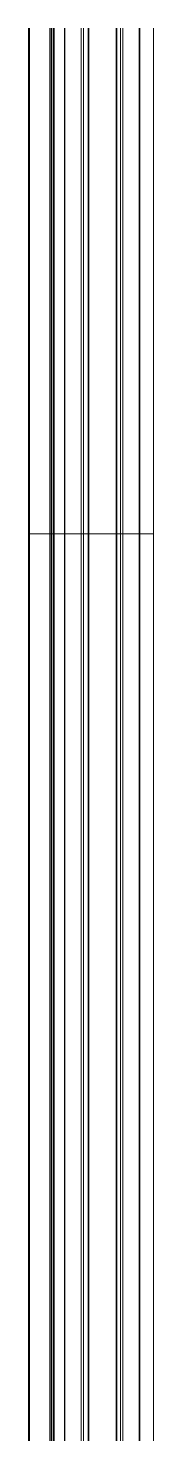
# Model space of a CAD drawing. Header units: millimetres. Extents: x -13874 to 5569, y -3136 to 4764.
# Drawn here: x 4182 to 4237, y -2521 to -1907 of the extents above; entities that cross this region are included whole.
import ezdxf

# ---------------------------------------------------------------- set-up
doc = ezdxf.new("R2010")
doc.units = ezdxf.units.MM

msp = doc.modelspace()

# ---------------------------------------------------------------- linework, layer by layer
at = {"color": 7, "linetype": 'Continuous', "lineweight": 15}
for p, q in [((4181.86, -1906.8, 20.9), (4181.86, -2127.84, 6.59)), ((4182.36, -1906.8, 20.9), (4182.36, -2127.84, 6.59)), ((4191.36, -1906.8, 20.9), (4191.36, -2127.84, 6.59)), ((4191.86, -1906.8, 20.9), (4191.86, -2127.84, 6.59)), ((4192.16, -1906.8, 20.9), (4192.16, -2127.84, 6.59)), ((4192.94, -1906.8, 20.9), (4192.94, -2127.84, 6.59)), ((4193.15, -1906.8, 20.9), (4193.15, -2127.84, 6.59)), ((4206.06, -1906.8, 20.9), (4206.06, -2127.84, 6.59)), ((4208.36, -1906.8, 20.9), (4208.36, -2127.84, 6.59)), ((4220.36, -1906.8, 20.9), (4220.36, -2127.84, 6.59)), ((4222.36, -2127.84, 6.59), (4222.36, -1906.8, 20.9)), ((4236.86, -1906.8, 20.9), (4236.86, -2127.84, 6.59)), ((4182.36, -2127.84, 6.59), (4181.86, -2127.84, 6.59)), ((4181.86, -2127.84, 6.59), (4181.86, -3127.84, 6.59)), ((4191.36, -2127.84, 6.59), (4182.36, -2127.84, 6.59)), ((4182.36, -2127.84, 6.59), (4182.36, -3127.84, 6.59)), ((4191.86, -2127.84, 6.59), (4191.36, -2127.84, 6.59)), ((4191.36, -2127.84, 6.59), (4191.36, -3127.84, 6.59)), ((4192.16, -2127.84, 6.59), (4191.86, -2127.84, 6.59)), ((4191.86, -2127.84, 6.59), (4191.86, -3127.84, 6.59)), ((4192.94, -2127.84, 6.59), (4192.16, -2127.84, 6.59)), ((4192.16, -2127.84, 6.59), (4192.16, -3127.84, 6.59)), ((4193.15, -2127.84, 6.59), (4192.94, -2127.84, 6.59)), ((4192.94, -2127.84, 6.59), (4192.94, -3127.84, 6.59)), ((4197.68, -2127.84, 6.59), (4193.15, -2127.84, 6.59)), ((4193.15, -2127.84, 6.59), (4193.15, -3127.84, 6.59)), ((4197.89, -2127.84, 6.59), (4197.68, -2127.84, 6.59)), ((4197.68, -2127.84, 6.59), (4197.68, -3127.84, 6.59)), ((4205.06, -2127.84, 6.59), (4197.89, -2127.84, 6.59)), ((4197.89, -2127.84, 6.59), (4197.89, -3127.84, 6.59)), ((4206.06, -2127.84, 6.59), (4205.06, -2127.84, 6.59)), ((4205.06, -2127.84, 6.59), (4205.06, -3127.84, 6.59)), ((4206.06, -2127.84, 6.59), (4206.06, -3127.84, 6.59)), ((4208.06, -2127.84, 6.59), (4206.06, -2127.84, 6.59)), ((4208.36, -2127.84, 6.59), (4208.06, -2127.84, 6.59)), ((4208.06, -2127.84, 6.59), (4208.06, -2977.84, 6.59)), ((4220.36, -2127.84, 6.59), (4208.36, -2127.84, 6.59)), ((4208.36, -2127.84, 6.59), (4208.36, -2977.84, 6.59)), ((4220.66, -2127.84, 6.59), (4220.36, -2127.84, 6.59)), ((4220.36, -2127.84, 6.59), (4220.36, -2977.84, 6.59)), ((4222.36, -2127.84, 6.59), (4220.66, -2127.84, 6.59)), ((4220.66, -2127.84, 6.59), (4220.66, -2977.84, 6.59)), ((4222.36, -3127.84, 6.59), (4222.36, -2127.84, 6.59)), ((4223.36, -2127.84, 6.59), (4222.36, -2127.84, 6.59)), ((4230.54, -2127.84, 6.59), (4223.36, -2127.84, 6.59)), ((4223.36, -2127.84, 6.59), (4223.36, -3127.84, 6.59)), ((4230.75, -2127.84, 6.59), (4230.54, -2127.84, 6.59)), ((4230.54, -2127.84, 6.59), (4230.54, -3127.84, 6.59)), ((4236.78, -2127.84, 6.59), (4230.75, -2127.84, 6.59)), ((4230.75, -2127.84, 6.59), (4230.75, -3127.84, 6.59)), ((4236.86, -2127.84, 6.59), (4236.78, -2127.84, 6.59)), ((4236.78, -2127.84, 6.59), (4236.78, -3127.84, 6.59)), ((4236.86, -2127.84, 6.59), (4236.86, -2781.51, 6.59))]:
    msp.add_line(p, q, dxfattribs=at)
at = {"color": 8, "linetype": 'Continuous', "lineweight": 15}
for p, q in [((4197.68, -1906.8, 20.9), (4197.68, -2127.84, 6.59)), ((4197.89, -1906.8, 20.9), (4197.89, -2127.84, 6.59)), ((4205.06, -1906.8, 20.9), (4205.06, -2127.84, 6.59)), ((4208.06, -1906.8, 20.9), (4208.06, -2127.84, 6.59)), ((4220.66, -1906.8, 20.9), (4220.66, -2127.84, 6.59)), ((4223.36, -1906.8, 20.9), (4223.36, -2127.84, 6.59)), ((4230.54, -1906.8, 20.9), (4230.54, -2127.84, 6.59)), ((4230.75, -1906.8, 20.9), (4230.75, -2127.84, 6.59)), ((4236.78, -1906.8, 20.9), (4236.78, -2127.84, 6.59))]:
    msp.add_line(p, q, dxfattribs=at)

doc.saveas('drawing.dxf')
